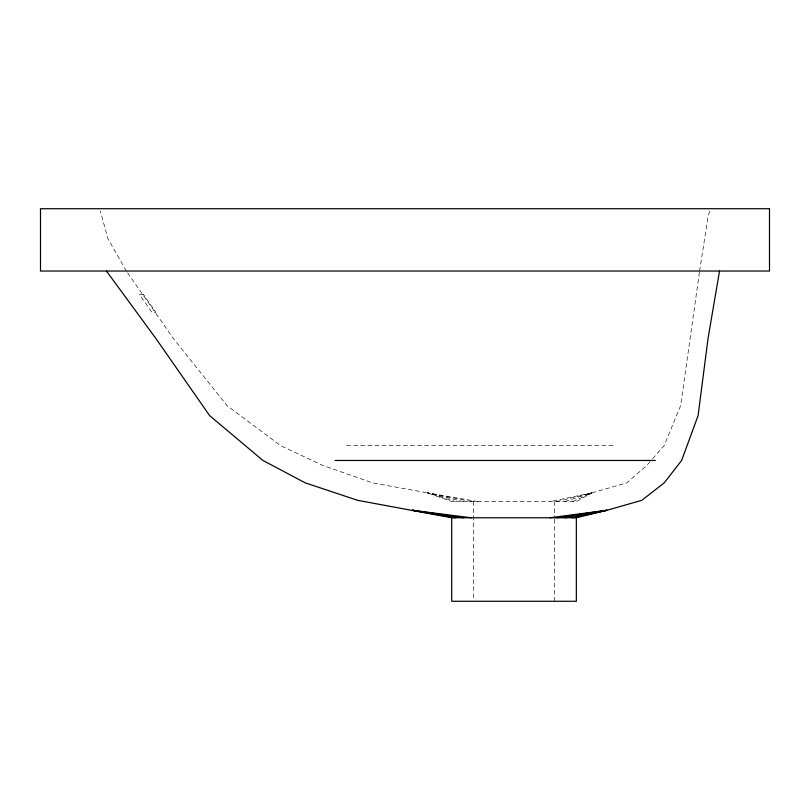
<?xml version="1.0" encoding="UTF-8"?>
<svg xmlns="http://www.w3.org/2000/svg" width="810" height="810" viewBox="0 0 810 810"><rect width="100%" height="100%" fill="white"/><g stroke="black" fill="none" stroke-linecap="round" stroke-linejoin="round"><path stroke-width="0.61" stroke-dasharray="4.05 3.04" d="M699.425 272.281L680.653 405.628L664.2 445.5L650.906 460.688M699.587 271.036L708.062 216.705L709.671 211.005M650.076 461.639L646.755 465.436L626.818 482.882L591.928 492.855L564.864 501.572M572.761 501.572L591.928 492.855L549.939 501.572M556.713 501.572L591.928 492.855L576.345 501.572L451.727 501.572L427.427 492.855L372.6 482.882L322.755 465.436L280.382 445.5L227.053 405.628L173.219 338.327L127.079 272.069M346.589 445.5L613.423 445.5M478.133 501.572L427.427 492.855L455.311 501.572M471.359 501.572L427.427 492.855L463.219 501.572M126.36 271.036L107.912 238.636L100.329 211.005M554.536 501.572L554.536 517.985M554.536 519.24L554.536 601.273M473.536 501.572L473.536 600.008M143.451 294.465L139.462 294.465L151.936 312.407L155.925 312.407L143.451 294.465"/><path stroke-width="1.21" d="M719.533 271.036L708.062 338.327L698.098 415.591L681.645 460.455L664.2 482.882L641.773 500.327L606.872 510.3L576.345 517.772L451.727 517.772L357.645 500.327L305.309 482.882L262.936 460.455L209.608 415.591L155.773 338.327L106.424 271.036M572.761 517.772L606.872 510.3L549.939 517.772M564.864 517.772L606.872 510.3L556.713 517.772M335.158 460.455L655.371 460.455M418.669 511.009L412.472 510.3L455.311 517.772M471.359 517.772L412.472 510.3L463.219 517.772M576.345 517.772L576.345 601.273L451.727 601.273L451.727 517.772M769.5 208.727L40.5 208.727L40.5 271.036L769.5 271.036L769.5 208.727"/></g></svg>
